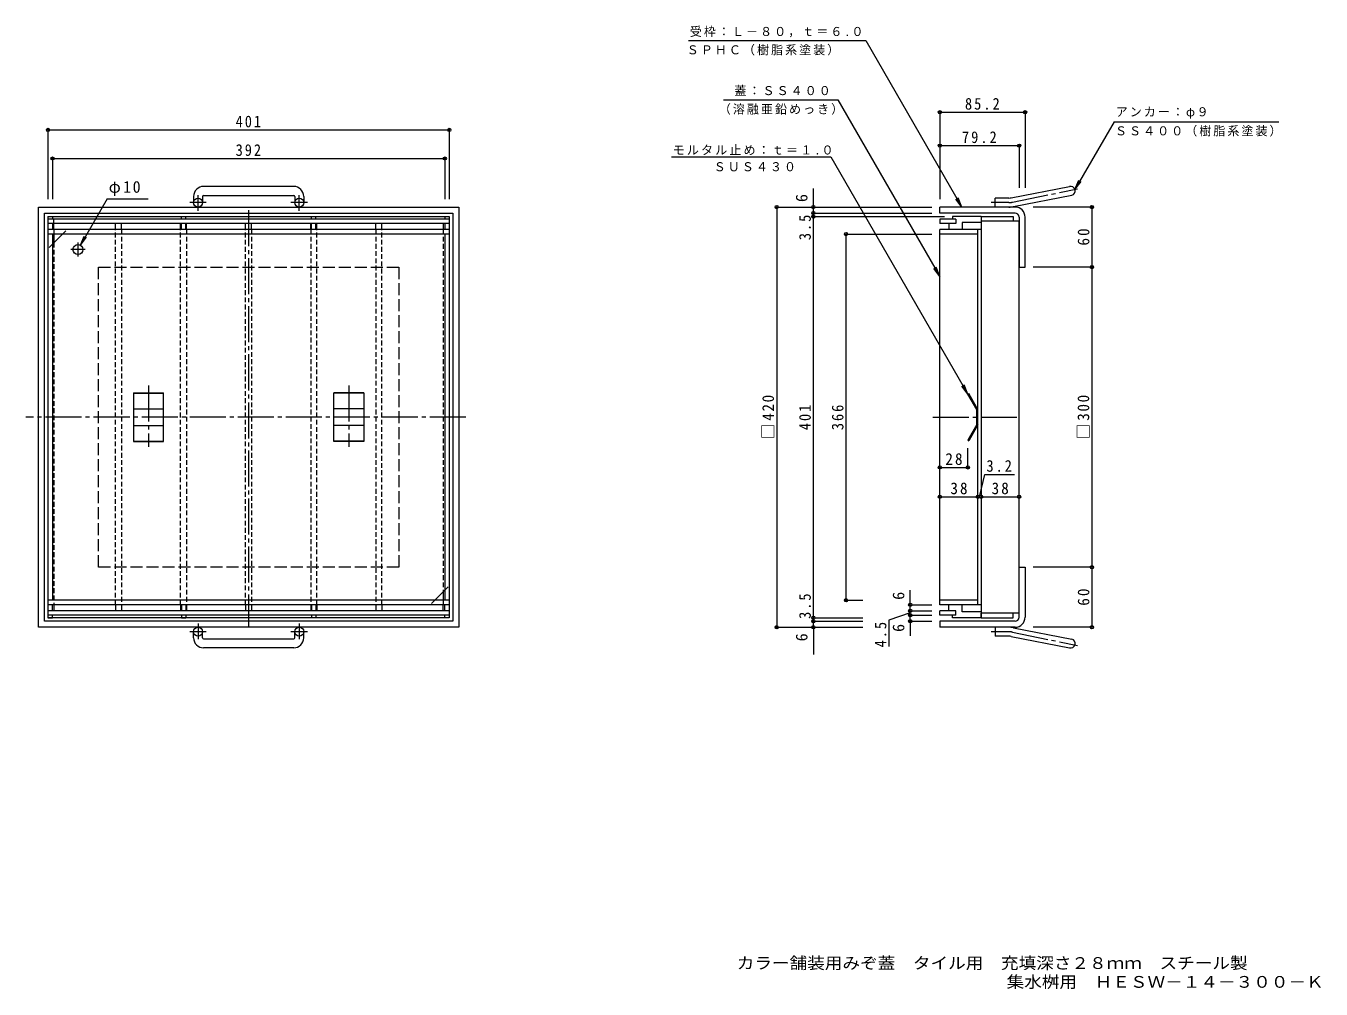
# Model space of a CAD drawing. Units: millimetres, scale not verified. Extents: x -856 to 1090, y -778 to 775.
# Drawn here: x -856 to 438, y -778 to 185 of the extents above; entities that cross this region are included whole.
import ezdxf
from ezdxf.enums import TextEntityAlignment as Align

# ---------------------------------------------------------------- set-up
doc = ezdxf.new("R2010")
doc.units = ezdxf.units.MM
doc.header["$LTSCALE"] = 4
doc.header["$PDMODE"] = 32
doc.header["$PDSIZE"] = 3.2
for name, pattern in [('CHAIN1', [8, 5, -1, 1, -1]), ('CHAIN2', [12, 9, -1, 1, -1]), ('DASHED1', [1.8, 1.2, -0.6]), ('DASHED3', [4, 3, -1])]:
    doc.linetypes.add(name, pattern=pattern)
for name, color, linetype, lineweight in [('0-0_通り芯', 7, 'CHAIN2', 9), ('0-1_躯体', 2, 'DASHED3', 9), ('0-2_仕上', 7, 'Continuous', 9), ('0-3_建具', 4, 'Continuous', 9), ('0-4_その他', 7, 'Continuous', 9), ('0-5_寸法', 7, 'Continuous', 9)]:
    doc.layers.add(name, color=color, linetype=linetype, lineweight=lineweight)
doc.layers.add('F-4_F-4ﾚｲﾔ', color=2, linetype='Continuous')
doc.styles.add('ＭＳ ゴシック', font='')
doc.styles.get('ＭＳ ゴシック').set_extended_font_data('MS Gothic')

msp = doc.modelspace()

# ---------------------------------------------------------------- linework, layer by layer
at = {"layer": '0-0_通り芯'}
for p, q in [((-633.486, 0.578), (-633.486, -416.045)), ((-796.986, -38.721), (-810.986, -38.721)), ((-803.986, -31.721), (-803.986, -45.721)), ((-733.486, -174.7), (-733.486, -235.729)), ((-533.486, -174.7), (-533.486, -235.729)), ((-416.331, -206.222), (-856.032, -206.222)), ((50.033, -206.221), (135.419, -206.221))]:
    msp.add_line(p, q, dxfattribs=at)
at = {"layer": '0-1_躯体'}
msp.add_lwpolyline([(-783.486, -356.221), (-783.486, -56.221), (-483.486, -56.221), (-483.486, -356.221)], close=True, dxfattribs=at)
at = {"layer": '0-2_仕上'}
for p, q in [((-833.986, -5.721), (-833.986, -406.722)), ((-833.986, -5.721), (-432.986, -5.721)), ((-432.986, -8.221), (-833.986, -8.221)), ((-432.986, -12.721), (-833.986, -12.721)), ((-829.486, -5.721), (-829.486, -8.221)), ((-829.486, -12.721), (-829.486, -18.721)), ((-700.736, -8.221), (-700.736, -5.721)), ((-700.736, -18.721), (-700.736, -12.721)), ((-696.236, -8.221), (-696.236, -5.721)), ((-696.236, -18.721), (-696.236, -12.721)), ((-570.736, -8.221), (-570.736, -5.721)), ((-570.736, -18.721), (-570.736, -12.721)), ((-566.236, -8.221), (-566.236, -5.721)), ((-566.236, -18.721), (-566.236, -12.721)), ((-437.487, -5.721), (-437.487, -8.221)), ((-437.487, -12.721), (-437.487, -18.721)), ((-432.986, -5.721), (-432.986, -406.722)), ((57.112, -8.221), (57.112, -12.721)), ((73.112, -8.221), (57.112, -8.221)), ((73.112, -12.721), (57.112, -12.721)), ((66.112, -12.721), (66.112, -18.721)), ((69.612, -5.721), (69.612, -8.221)), ((98.312, -5.721), (69.612, -5.721)), ((73.112, -8.221), (73.112, -12.721)), ((79.312, -11.721), (79.312, -18.721)), ((98.312, -11.721), (79.312, -11.721)), ((98.312, -5.721), (98.312, -10.221)), ((-432.986, -18.721), (-833.986, -18.721)), ((-432.986, -23.221), (-833.986, -23.221)), ((-829.486, -23.221), (-829.486, -389.222)), ((-819.486, -23.221), (-829.486, -33.221)), ((-437.487, -23.221), (-437.487, -389.222)), ((98.312, -18.721), (57.112, -18.721)), ((57.112, -393.722), (57.112, -18.721)), ((95.112, -23.221), (57.112, -23.221)), ((95.112, -393.722), (95.112, -18.721)), ((-447.487, -389.222), (-437.487, -379.222)), ((-432.986, -389.222), (-833.986, -389.222)), ((-432.986, -393.722), (-833.986, -393.722)), ((-432.986, -399.722), (-833.986, -399.722)), ((-829.486, -399.722), (-829.486, -393.722)), ((-700.736, -393.722), (-700.736, -399.722)), ((-696.236, -393.722), (-696.236, -399.722)), ((-570.736, -393.722), (-570.736, -399.722)), ((-566.236, -393.722), (-566.236, -399.722)), ((-437.487, -399.722), (-437.487, -393.722)), ((95.112, -389.222), (57.112, -389.222)), ((98.312, -393.722), (57.112, -393.722)), ((57.112, -404.222), (57.112, -399.722)), ((73.112, -399.722), (57.112, -399.722)), ((66.112, -399.722), (66.112, -393.722)), ((73.112, -404.222), (73.112, -399.722)), ((79.312, -400.722), (79.312, -393.722)), ((98.312, -400.722), (79.312, -400.722)), ((-432.986, -404.222), (-833.986, -404.222)), ((-696.236, -404.222), (-696.236, -406.722)), ((-570.736, -404.222), (-570.736, -406.722)), ((-437.487, -406.722), (-437.487, -404.222)), ((-432.986, -406.722), (-437.487, -406.722)), ((73.112, -404.222), (57.112, -404.222)), ((69.612, -406.722), (69.612, -404.222)), ((98.312, -406.722), (69.612, -406.722)), ((98.312, -406.722), (98.312, -402.222))]:
    msp.add_line(p, q, dxfattribs=at)
at = {"layer": '0-2_仕上', "color": 2, "linetype": 'DASHED1'}
for p, q in [((-827.986, -12.721), (-827.986, -8.221)), ((-827.986, -18.721), (-827.986, -23.221)), ((-766.487, -393.722), (-766.487, -18.721)), ((-760.486, -18.721), (-760.486, -393.722)), ((-701.487, -393.722), (-701.487, -18.721)), ((-695.486, -18.721), (-695.486, -393.722)), ((-636.487, -393.722), (-636.487, -18.721)), ((-630.486, -18.721), (-630.486, -393.722)), ((-571.487, -18.721), (-571.487, -393.722)), ((-565.486, -393.722), (-565.486, -18.721)), ((-506.487, -18.721), (-506.487, -393.722)), ((-500.486, -393.722), (-500.486, -18.721)), ((-438.986, -18.721), (-438.986, -380.772)), ((-827.986, -31.721), (-827.986, -393.722)), ((-438.986, -389.222), (-438.986, -393.722))]:
    msp.add_line(p, q, dxfattribs=at)
at = {"layer": '0-2_仕上', "color": 2}
for p, q in [((-827.986, -18.721), (-827.986, -12.721)), ((-766.487, -18.721), (-766.487, -12.721)), ((-760.486, -18.721), (-760.486, -12.721)), ((-701.487, -18.721), (-701.487, -12.721)), ((-695.486, -18.721), (-695.486, -12.721)), ((-636.487, -18.721), (-636.487, -12.721)), ((-630.486, -18.721), (-630.486, -12.721)), ((-571.487, -18.721), (-571.487, -12.721)), ((-565.486, -18.721), (-565.486, -12.721)), ((-506.487, -18.721), (-506.487, -12.721)), ((-500.486, -18.721), (-500.486, -12.721)), ((-438.986, -12.721), (-438.986, -18.721)), ((98.312, -5.721), (98.312, -406.722)), ((98.312, -5.721), (130.312, -5.721)), ((130.312, -5.721), (130.312, -10.221)), ((-827.986, -23.221), (-827.986, -31.721)), ((-438.986, -380.772), (-438.986, -389.222)), ((-827.986, -393.722), (-827.986, -399.722)), ((-766.487, -393.722), (-766.487, -399.722)), ((-760.486, -393.722), (-760.486, -399.722)), ((-701.487, -393.722), (-701.487, -399.722)), ((-695.486, -393.722), (-695.486, -399.722)), ((-636.487, -393.722), (-636.487, -399.722)), ((-630.486, -393.722), (-630.486, -399.722)), ((-571.487, -393.722), (-571.487, -399.722)), ((-565.486, -393.722), (-565.486, -399.722)), ((-506.487, -393.722), (-506.487, -399.722)), ((-500.486, -393.722), (-500.486, -399.722)), ((-438.986, -399.722), (-438.986, -393.722)), ((-432.986, -406.722), (-833.986, -406.722)), ((136.312, -402.222), (98.312, -402.222)), ((98.312, -406.722), (130.312, -406.722)), ((130.312, -406.722), (130.312, -402.222))]:
    msp.add_line(p, q, dxfattribs=at)
at = {"layer": '0-2_仕上', "linetype": 'DASHED1'}
for p, q in [((-819.486, -23.221), (-814.986, -18.721)), ((-829.486, -33.221), (-833.986, -37.721)), ((-437.487, -379.222), (-432.986, -374.722)), ((-447.487, -389.222), (-451.987, -393.722))]:
    msp.add_line(p, q, dxfattribs=at)
at = {"layer": '0-2_仕上', "color": 3}
for p, q in [((-748.486, -181.767), (-748.486, -230.676)), ((-748.486, -181.767), (-718.486, -181.767)), ((-748.486, -182.267), (-718.486, -182.267)), ((-718.486, -230.676), (-718.486, -181.767)), ((-548.486, -230.676), (-548.486, -181.767)), ((-518.486, -181.767), (-548.486, -181.767)), ((-518.486, -182.267), (-548.486, -182.267)), ((-518.486, -181.767), (-518.486, -230.676)), ((85.112, -183.133), (85.978, -182.633)), ((-748.486, -197.855), (-718.486, -197.855)), ((-518.486, -197.855), (-548.486, -197.855)), ((-748.486, -214.588), (-718.486, -214.588)), ((-518.486, -214.588), (-548.486, -214.588)), ((94.112, -213.721), (85.112, -229.31)), ((95.112, -213.989), (85.978, -229.81)), ((-748.486, -230.176), (-718.486, -230.176)), ((-748.486, -230.676), (-718.486, -230.676)), ((-518.486, -230.176), (-548.486, -230.176)), ((-518.486, -230.676), (-548.486, -230.676)), ((85.112, -229.31), (85.978, -229.81))]:
    msp.add_line(p, q, dxfattribs=at)
at = {"layer": '0-2_仕上', "color": 2}
msp.add_lwpolyline([(136.312, -402.222), (136.312, -10.221), (98.312, -10.221)], dxfattribs=at)
at = {"layer": '0-2_仕上', "color": 3}
for points in [[(94.112, -213.721), (94.112, -198.721), (85.112, -183.133)], [(95.112, -213.989), (95.112, -198.454), (85.978, -182.633)]]:
    msp.add_lwpolyline(points, dxfattribs=at)
at = {"layer": '0-2_仕上'}
for points in [[(-833.986, -406.722), (-829.486, -406.722), (-829.486, -404.222)], [(-700.736, -404.222), (-700.736, -406.722), (-696.236, -406.722)], [(-566.236, -404.222), (-566.236, -406.722), (-570.736, -406.722)]]:
    msp.add_lwpolyline(points, dxfattribs=at)
msp.add_circle((-803.986, -38.721), 5, dxfattribs=at)
at = {"layer": '0-3_建具'}
for p, q in [((-688.486, 14.379), (-688.486, 8.278)), ((-679.486, 14.379), (-679.486, 8.278)), ((-588.486, 24.378), (-678.486, 24.378)), ((-678.486, 15.379), (-588.486, 15.379)), ((-587.486, 14.379), (-587.486, 8.278)), ((-578.486, 14.379), (-578.486, 8.278)), ((128.457, 13.085), (186.647, 24.379)), ((130.786, 4.392), (188.977, 15.685)), ((132.312, 3.779), (57.112, 3.779)), ((57.112, -2.221), (57.112, 3.779)), ((112.312, 3.779), (112.312, 12.778)), ((126.128, 12.778), (112.312, 12.778)), ((132.312, -2.221), (57.112, -2.221)), ((132.312, -410.222), (57.112, -410.222)), ((57.112, -410.222), (57.112, -416.221)), ((-688.486, -426.822), (-688.486, -420.721)), ((-679.486, -426.822), (-679.486, -420.721)), ((-587.486, -426.822), (-587.486, -420.721)), ((-578.486, -426.822), (-578.486, -420.721)), ((132.312, -416.221), (57.112, -416.221)), ((112.312, -416.221), (112.312, -425.221)), ((126.128, -425.221), (112.312, -425.221)), ((128.457, -425.528), (186.647, -436.822)), ((130.786, -416.835), (188.977, -428.128)), ((-678.486, -427.822), (-588.486, -427.822)), ((-588.486, -436.821), (-678.486, -436.821))]:
    msp.add_line(p, q, dxfattribs=at)
at = {"layer": '0-3_建具', "linetype": 'CHAIN1'}
for p, q in [((-683.987, 0.171), (-683.987, 15.769)), ((-582.986, 0.171), (-582.986, 15.769)), ((-675.823, 8.278), (-692.231, 8.278)), ((-574.824, 8.278), (-591.23, 8.278)), ((-683.987, -412.614), (-683.987, -428.212)), ((-582.986, -412.614), (-582.986, -428.212)), ((-675.823, -420.721), (-692.231, -420.721)), ((-574.824, -420.721), (-591.23, -420.721))]:
    msp.add_line(p, q, dxfattribs=at)
at = {"layer": '0-3_建具', "linetype": 'CHAIN2'}
for p, q in [((129.621, 8.738), (194.788, 21.901)), ((126.127, 8.278), (108.507, 8.278)), ((126.127, -420.721), (108.507, -420.721)), ((129.621, -421.181), (194.788, -434.344))]:
    msp.add_line(p, q, dxfattribs=at)
at = {"layer": '0-3_建具'}
for points in [[(-843.486, -416.221), (-843.486, 3.779), (-423.486, 3.779), (-423.486, -416.221)], [(-837.486, -410.221), (-837.486, -2.222), (-429.486, -2.222), (-429.486, -410.221)]]:
    msp.add_lwpolyline(points, close=True, dxfattribs=at)
for points in [[(136.312, -6.221), (136.312, -56.221), (142.312, -56.221), (142.312, -6.221)], [(136.312, -406.221), (136.312, -356.221), (142.312, -356.221), (142.312, -406.221)]]:
    msp.add_lwpolyline(points, dxfattribs=at)
for centre in [(-683.987, 8.278), (-582.987, 8.278), (-683.987, -420.721), (-582.987, -420.721)]:
    msp.add_circle(centre, 4.5, dxfattribs=at)
for centre, radius, start, end in [((-678.486, 14.379), 10, 90, 180), ((-678.486, 14.379), 1, 90, 180), ((-588.486, 14.379), 10, 0, 90), ((-588.486, 14.379), 1, 0, 90), ((126.128, 21.779), 9, 270, 285.00002), ((187.812, 20.032), 4.5, 285.00014, 104.99991), ((126.127, 21.779), 18, 270, 285), ((132.312, -6.221), 10, 0, 90), ((132.312, -6.221), 4, 0, 90), ((132.312, -406.221), 4, 270, 0), ((132.312, -406.221), 10, 270, 0), ((-678.486, -426.822), 10, 180, 270), ((-678.486, -426.822), 1, 180, 270), ((-588.486, -426.822), 10, 270, 0), ((-588.486, -426.822), 1, 270, 0), ((126.127, -434.221), 18, 75, 90), ((126.128, -434.221), 9, 74.99998, 90), ((187.812, -432.475), 4.5, 255.00009, 74.99986)]:
    msp.add_arc(centre, radius, start, end, dxfattribs=at)
at = {"layer": '0-3_建具', "linetype": 'CHAIN2'}
for centre, start, end in [((126.127, 21.779), 270, 284.99995), ((126.127, -434.221), 75.00005, 90)]:
    msp.add_arc(centre, 13.5, start, end, dxfattribs=at)
at = {"layer": '0-4_その他'}
for p, q in [((57.112, 99.791), (57.112, 11.779)), ((57.112, 98.591), (142.312, 98.591)), ((142.312, 99.791), (142.312, 22.891)), ((-833.986, 82.135), (-833.986, 11.779)), ((-833.986, 80.935), (-432.986, 80.935)), ((-432.986, 82.135), (-432.986, 11.779)), ((57.112, 65.212), (136.312, 65.212)), ((136.312, 66.412), (136.312, 22.891)), ((-829.486, 53.524), (-829.486, 11.779)), ((-829.486, 52.324), (-437.487, 52.324)), ((-437.487, 53.524), (-437.487, 11.779)), ((-69.251, 3.779), (-69.251, 22.315)), ((-774.763, 11.894), (-801.486, -34.391)), ((-774.763, 11.894), (-733.947, 11.894)), ((-107.109, 3.779), (49.112, 3.779)), ((-105.909, 3.779), (-105.909, -416.221)), ((-69.251, -2.221), (-69.251, 3.779)), ((210.261, 3.779), (150.312, 3.779)), ((209.061, 3.779), (209.061, -56.221)), ((-70.451, -2.221), (49.112, -2.221)), ((-70.451, -5.721), (61.612, -5.721)), ((-69.251, -5.721), (-69.251, -2.221)), ((-69.251, -406.722), (-69.251, -5.721)), ((-801.486, -34.391), (-797.66, -25.152)), ((-37.823, -23.221), (49.112, -23.221)), ((-36.623, -389.222), (-36.623, -23.221)), ((-801.486, -34.391), (-795.399, -26.458)), ((210.261, -56.221), (150.312, -56.221)), ((209.061, -56.221), (209.061, -356.221)), ((85.112, -257.691), (85.112, -237.31)), ((57.112, -256.491), (85.112, -256.491)), ((57.112, -285.797), (95.112, -285.797)), ((95.112, -285.797), (98.312, -285.797)), ((98.312, -285.797), (136.312, -285.797)), ((210.261, -356.221), (150.312, -356.221)), ((209.061, -356.221), (209.061, -416.221)), ((27.521, -393.722), (27.521, -379.046)), ((-37.823, -389.222), (-19.763, -389.222)), ((26.321, -393.722), (49.112, -393.722)), ((26.321, -399.722), (49.112, -399.722)), ((27.521, -399.722), (27.521, -393.722)), ((27.521, -404.222), (27.521, -399.722)), ((-70.451, -406.722), (-19.763, -406.722)), ((-70.451, -410.222), (-19.763, -410.222)), ((-69.251, -410.222), (-69.251, -406.722)), ((-69.251, -416.221), (-69.251, -410.222)), ((27.521, -401.972), (6.267, -409.278)), ((6.267, -409.278), (6.267, -435.606)), ((26.321, -404.222), (49.112, -404.222)), ((26.321, -410.222), (49.112, -410.222)), ((27.521, -410.222), (27.521, -404.222)), ((27.521, -410.222), (27.521, -424.852)), ((-107.109, -416.221), (-19.763, -416.221)), ((-69.251, -416.221), (-69.251, -443.562)), ((210.261, -416.221), (150.312, -416.221))]:
    msp.add_line(p, q, dxfattribs=at)
msp.add_lwpolyline([(96.712, -285.797), (102.114, -263.434), (131.667, -263.434)], dxfattribs=at)
for p in [(57.112, 98.591), (142.312, 98.591), (-833.986, 80.935), (-432.986, 80.935), (57.112, 65.212), (136.312, 65.212), (-829.486, 52.324), (-437.487, 52.324), (-105.909, 3.779), (-69.251, 3.779), (209.061, 3.779), (-69.251, -2.221), (-69.251, -5.721), (-36.623, -23.221), (209.061, -56.221), (57.112, -256.491), (85.112, -256.491), (57.112, -285.797), (95.112, -285.797), (98.312, -285.797), (136.312, -285.797), (209.061, -356.221), (-36.623, -389.222), (27.521, -393.722), (27.521, -399.722), (-69.251, -406.722), (-69.251, -410.222), (27.521, -404.222), (27.521, -410.222), (-105.909, -416.221), (-69.251, -416.221), (209.061, -416.221)]:
    msp.add_point(p, dxfattribs=at)
at = {"layer": '0-5_寸法'}
for p, q in [((-193.901, 170.372), (-16.946, 170.372)), ((-16.946, 170.372), (79.237, 3.779)), ((-159.194, 110.929), (-44.774, 110.929)), ((-44.774, 110.929), (57.112, -65.542)), ((231.141, 88.96), (192.112, 21.36)), ((231.141, 88.96), (395.933, 88.96)), ((-211.116, 54.015), (-51.805, 54.015)), ((-51.805, 54.015), (85.112, -183.133)), ((192.112, 21.36), (195.939, 30.599)), ((192.112, 21.36), (198.199, 29.294)), ((79.237, 3.779), (75.41, 13.017)), ((79.237, 3.779), (73.149, 11.712)), ((57.112, -65.542), (51.024, -57.609)), ((57.112, -65.542), (53.285, -56.303)), ((85.112, -183.133), (79.025, -175.199)), ((85.112, -183.133), (81.285, -173.894))]:
    msp.add_line(p, q, dxfattribs=at)

# ---------------------------------------------------------------- texts
at = {"layer": '0-4_その他', "color": 2, "style": 'ＭＳ ゴシック'}
for p in [(-71.651, 8.785), (25.121, -388.827), (25.121, -420.904), (-71.651, -430.285)]:
    msp.add_text('6', height=11.73, rotation=90, dxfattribs=at).set_placement(p, align=Align.BOTTOM_LEFT)
at = {"layer": '0-4_その他', "color": 2, "char_height": 11.73, "attachment_point": 7, "style": 'ＭＳ ゴシック'}
for s, insert in [('\\T1.28;\\W0.9;85.2', (82.212, 100.991)), ('\\T1.27;\\W0.9;401', (-646.486, 83.335)), ('\\T1.28;\\W0.9;79.2', (79.212, 67.612)), ('\\T1.27;\\W0.9;392', (-646.486, 54.724)), ('\\T1.19;φ10', (-773.316, 14.902)), ('\\T1.27;\\W0.95;28', (62.612, -254.091)), ('\\T1.27;\\W0.9;3.2', (103.655, -260.962)), ('\\T1.27;\\W0.95;38', (67.612, -283.397)), ('\\T1.27;\\W0.95;38', (108.812, -283.397))]:
    msp.add_mtext(s, dxfattribs=dict(at, insert=insert))
at = {"layer": '0-4_その他', "color": 2, "char_height": 11.73, "attachment_point": 7, "rotation": 90, "style": 'ＭＳ ゴシック'}
for s, insert in [('\\T1.27;\\W0.9;3.5', (-71.651, -29.295)), ('\\T1.27;\\W0.95;60', (206.661, -34.721)), ('\\T1.21;\\W0.95;□420', (-108.309, -228.221)), ('\\T1.21;\\W0.95;□300', (206.661, -228.221)), ('\\T1.27;\\W0.9;401', (-71.651, -219.221)), ('\\T1.27;\\W0.9;366', (-39.023, -219.221)), ('\\T1.27;\\W0.9;3.5', (-71.651, -407.903)), ('\\T1.27;\\W0.95;60', (206.661, -394.721)), ('\\T1.27;\\W0.9;4.5', (3.864, -436.33))]:
    msp.add_mtext(s, dxfattribs=dict(at, insert=insert))
at = {"layer": '0-5_寸法', "char_height": 8.798, "attachment_point": 7, "style": 'ＭＳ ゴシック'}
for s, insert in [('\\T1.17;受枠：Ｌ－８０，ｔ＝６.０', (-192.687, 173.467)), ('\\T1.17;ＳＰＨＣ（樹脂系塗装）', (-195.764, 155.274)), ('\\T1.17;蓋：ＳＳ４００', (-148.122, 115.172)), ('\\T1.17;（溶融亜鉛めっき）', (-163.719, 95.999)), ('\\T1.17;アンカー：φ９', (232.809, 92.101)), ('\\T1.17;ＳＳ４００（樹脂系塗装）', (232.087, 74.282)), ('\\T1.18;モルタル止め：ｔ＝１.０', (-209.802, 55.807)), ('\\T1.17;ＳＵＳ４３０', (-168.807, 39.45))]:
    msp.add_mtext(s, dxfattribs=dict(at, insert=insert))
at = {"layer": 'F-4_F-4ﾚｲﾔ', "style": 'ＭＳ ゴシック', "width": 1.1}
for s, p in [('カラー舗装用みぞ蓋\u3000タイル用\u3000充填深さ２８ｍｍ\u3000スチール製', (-145.808, -761.267)), ('集水桝用\u3000ＨＥＳＷ－１４－３００－Ｋ', (123.829, -780.096))]:
    msp.add_text(s, height=11.73, dxfattribs=at).set_placement(p, align=Align.BOTTOM_LEFT)

doc.saveas('drawing.dxf')
